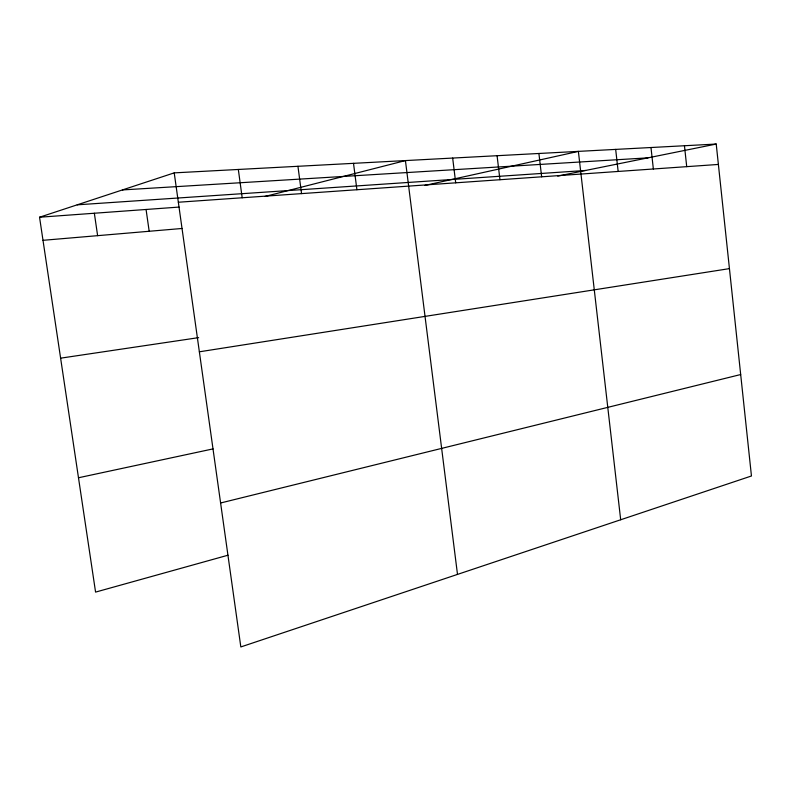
<?xml version="1.0" encoding="UTF-8"?>
<svg xmlns="http://www.w3.org/2000/svg" width="791" height="791" viewBox="0 0 791 791"><rect width="100%" height="100%" fill="white"/><g stroke="black" fill="none" stroke-linecap="round" stroke-linejoin="round"><path stroke-width="1.19" d="M227.996 555.213L95.573 592.103L39.55 217.228L174.218 172.873L716.221 144.051L751.45 475.984L240.83 646.949L174.218 172.873M265.074 196.455L405.427 160.583L457.495 574.404M220.6 502.987L740.683 374.538M424.965 185.43L578.379 151.388L620.688 519.766M78.477 477.764L213.056 448.892M557.724 176.096L716.221 144.051M199.362 351.807L729.44 268.624M60.61 358.165L198.65 337.638M43.001 240.316L182.078 228.47M39.55 217.228L179.073 207.074M178.341 202.239L718.386 164.439M77.202 204.829L585.567 170.47M122.417 189.939L648.027 157.844M94.347 213.244L97.619 235.659M146.068 209.477L149.183 231.279M238.328 169.462L242.184 197.77M297.94 166.298L301.559 193.617M353.508 163.341L356.909 189.741M452.67 158.071L455.705 182.83M497.074 155.708L499.961 179.725M538.908 153.484L541.647 176.808M615.675 149.4L618.157 171.459M650.983 147.522L653.356 168.987M684.452 145.742L686.717 166.654"/></g></svg>
